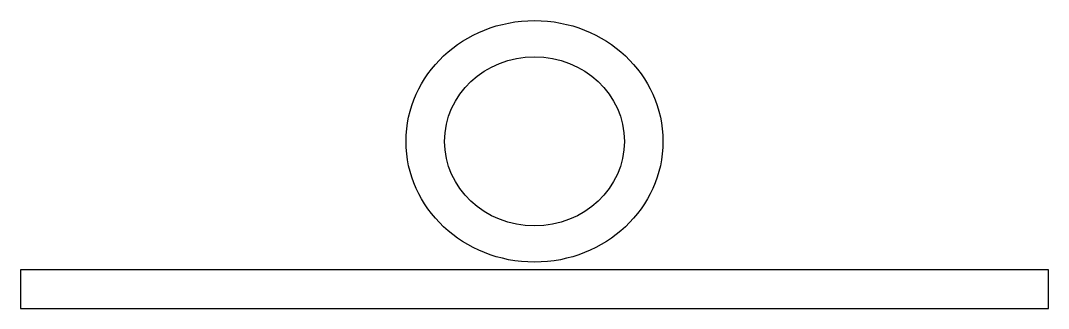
# Model space of a CAD drawing. Header units: millimetres. Extents: x 0 to 40, y 0 to 11.2.
import ezdxf

# ---------------------------------------------------------------- set-up
doc = ezdxf.new("R2010")
doc.units = ezdxf.units.MM
doc.layers.get('0').update_dxf_attribs({"linetype": 'CONTINUOUS'})

msp = doc.modelspace()

# ---------------------------------------------------------------- linework, layer by layer
msp.add_lwpolyline([(0, 0), (40, 0), (40, 1.5), (0, 1.5)], close=True)
at = {"extrusion": (0, -0.34202, 0.939693)}
for radius in [5, 3.5]:
    msp.add_circle((20, 6.108, -2.223), radius, dxfattribs=at)

doc.saveas('drawing.dxf')
